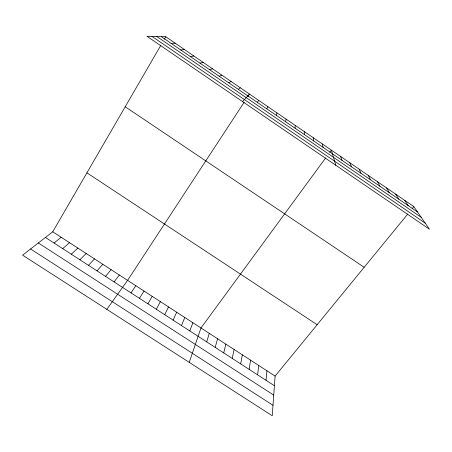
<?xml version="1.0" encoding="UTF-8"?>
<svg xmlns="http://www.w3.org/2000/svg" width="452" height="452" viewBox="0 0 452 452"><rect width="100%" height="100%" fill="white"/><g stroke="black" fill="none" stroke-linecap="round" stroke-linejoin="round"><path stroke-width="0.68" d="M295.071 128.198L295.212 125.379M407.783 214.016L275.11 376.092L272.24 415.755L22.6 255.171L52.737 231.791L160.833 45.319M266.013 380.29L266.946 370.793M257.595 374.838L258.764 365.482M249.159 369.374L250.566 360.165M285.675 121.769L286.116 119.153M240.701 363.9L242.345 354.831M232.221 358.408L234.108 349.486M223.729 352.91L225.853 344.13M215.214 347.396L217.582 338.757M206.677 341.87L209.287 333.378M276.251 115.322L276.997 112.91M189.213 362.346L200.976 327.988L325.666 157.917M189.8 330.937L192.897 322.739M181.461 325.536L184.795 317.485M173.099 320.123L176.675 312.213M266.804 108.853L267.855 106.649M164.72 314.699L168.54 306.936M156.324 309.264L160.381 301.642M147.911 303.817L152.211 296.342M164.375 39.205L165.794 36.765L413.846 206.609L429.4 229.198L146.917 36.245L165.794 36.765M139.476 298.354L144.018 291.026M244.165 102.242L127.588 280.364L106.825 309.349M247.978 96.417L249.51 94.084L242.549 101.564M131.023 292.879L135.815 285.698M257.335 102.372L258.691 100.378M329.74 152.364L331.372 150.137L335.774 165.246M114.062 281.895L119.345 275.014M412.111 208.728L413.846 206.609M105.548 276.387L111.079 269.652M97.022 270.861L102.802 264.279M88.468 265.324L94.502 258.894M79.902 259.776L86.185 253.499M71.314 254.216L77.851 248.091M62.704 248.645L69.501 242.667M54.082 243.057L61.127 237.238M238.323 89.36L240.3 87.778M228.774 82.835L231.068 81.456M219.209 76.286L221.813 75.122M209.615 69.721L212.53 68.766M199.999 63.139L203.23 62.399M190.354 56.54L193.908 56.014M180.687 49.923L184.557 49.613M170.997 43.29L175.19 43.2M38.324 242.973L273.737 395.093M30.578 248.984L272.997 405.286M52.737 231.791L275.11 376.092M45.432 237.458L274.415 385.731M86.914 172.839L317.168 324.717M125.21 106.768L364.176 267.29M161.279 36.64L417.58 212.033M156.85 36.516L421.236 217.344M151.974 36.386L425.247 223.169M404.772 200.4L408.218 205.626M395.681 194.174L398.828 199.202M386.562 187.93L389.415 192.761M377.42 181.67L379.979 186.303M368.256 175.399L370.521 179.828M359.069 169.105L361.035 173.336M349.859 162.799L351.52 166.828M340.627 156.477L341.989 160.302M322.366 143.973L323.123 147.397M313.338 137.792L313.795 141.013M304.286 131.594L304.445 134.617"/></g></svg>
